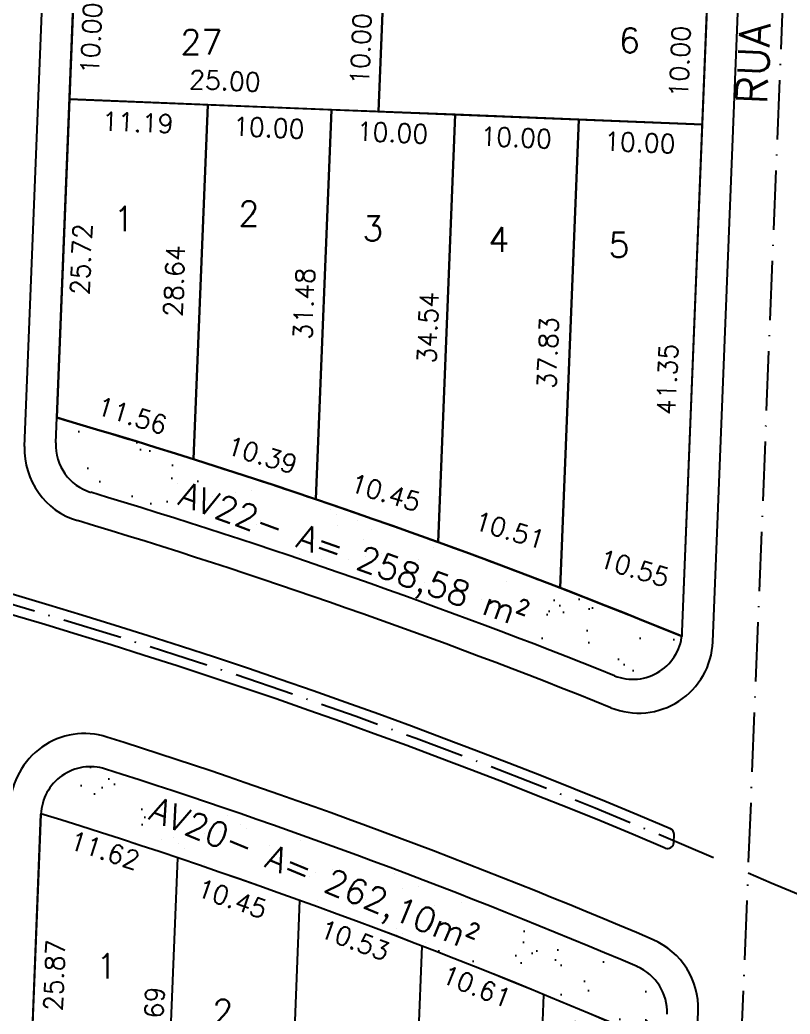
# Model space of a CAD drawing. Header units: millimetres. Extents: x 1794 to 8081, y 409 to 2272.
# Drawn here: x 5879.6 to 5941.8, y 967.2 to 1047.5 of the extents above; entities that cross this region are included whole.
import ezdxf
from ezdxf.enums import TextEntityAlignment as Align

# ---------------------------------------------------------------- set-up
doc = ezdxf.new("R2010")
doc.units = ezdxf.units.MM
doc.linetypes.add('ACAD_ISO10W100', pattern=[18, 12, -3, 0, -3])
for name, color, linetype in [('02 - EIXO VIA', 2, 'ACAD_ISO10W100'), ('03 - CALÇADA', 1, 'Continuous'), ('BOUNDARY LOTES', 2, 'Continuous'), ('boundary quadras', 232, 'Continuous'), ('COT', 8, 'Continuous'), ('FAIXAS VERDES', 62, 'Continuous'), ('LOTES', 2, 'Continuous'), ('QUADRAS', 3, 'Continuous'), ('texto - ruas', 2, 'Continuous'), ('Texto Lotes', 31, 'Continuous'), ('TXT CB. QDAS', 41, 'Continuous')]:
    doc.layers.add(name, color=color, linetype=linetype)
doc.styles.add('arcad1', font='romans.shx')
doc.dimstyles.new('REGIS', dxfattribs={"dimtxt": 1.5, "dimasz": 0.12, "dimexe": 0, "dimexo": 0, "dimgap": 0, "dimtad": 0, "dimzin": 4, "dimdsep": 46, "dimtxsty": 'arcad1', "dimblk1": 'BOLA', "dimblk2": 'BOLA', "dimsah": 1, "dimcen": 0.12, "dimse1": 1, "dimse2": 1, "dimsd1": 1, "dimsd2": 1, "dimclrd": 256, "dimclre": 8, "dimclrt": 1, "dimadec": 0, "dimazin": 0, "dimtfac": 1.2, "dimtix": 1, "dimtmove": 2, "dimatfit": 3, "dimldrblk": 'BOLA', "dimfxl": 0, "dimfxlon": 1, "dimtvp": 2, "dimtolj": 1, "dimtzin": 4, "dimarcsym": 0})

# ---------------------------------------------------------------- blocks, each defined once
blk = doc.blocks.new('*D492')
at = {"layer": 'Defpoints', "color": 0}
for p in [(5883.995, 1051.042), (5883.597, 1041.05), (5888.133, 1040.845)]:
    blk.add_point(p, dxfattribs=at)
at = {"layer": 'COT', "color": 1, "insert": (5885.361, 1045.975), "char_height": 1.5, "attachment_point": 5, "rotation": 87.41607, "style": 'arcad1'}
blk.add_mtext('\\A1;10.00', dxfattribs=at)
blk = doc.blocks.new('BOLA')
for p, q in [((-1, 0), (1, 0)), ((0, -1), (0, 1))]:
    blk.add_line(p, q)
blk.add_circle((0, 0), 0.3)
blk = doc.blocks.new('*D493')
at = {"layer": 'Defpoints', "color": 0}
for p in [(5883.597, 1041.05), (5882.573, 1015.347), (5886.973, 1015.149)]:
    blk.add_point(p, dxfattribs=at)
at = {"layer": 'COT', "color": 1, "insert": (5884.556, 1028.132), "char_height": 1.5, "attachment_point": 5, "rotation": 87.41607, "style": 'arcad1'}
blk.add_mtext('\\A1;25.72', dxfattribs=at)
blk = doc.blocks.new('*D501')
at = {"layer": 'Defpoints', "color": 0}
for p in [(5908.975, 1050.047), (5908.577, 1040.055), (5909.949, 1040)]:
    blk.add_point(p, dxfattribs=at)
at = {"layer": 'COT', "color": 1, "insert": (5907.15, 1045.115), "char_height": 1.5, "attachment_point": 5, "rotation": 87.71902, "style": 'arcad1'}
blk.add_mtext('\\A1;10.00', dxfattribs=at)
blk = doc.blocks.new('*D508')
at = {"layer": 'Defpoints', "color": 0}
for p in [(5935.144, 1049.004), (5934.746, 1039.012), (5935.727, 1038.973)]:
    blk.add_point(p, dxfattribs=at)
at = {"layer": 'COT', "color": 1, "insert": (5932.928, 1044.089), "char_height": 1.5, "attachment_point": 5, "rotation": 87.71902, "style": 'arcad1'}
blk.add_mtext('\\A1;10.00', dxfattribs=at)
blk = doc.blocks.new('*D509')
at = {"layer": 'Defpoints', "color": 0}
for p in [(5934.746, 1039.012), (5933.083, 997.694), (5934.081, 997.654)]:
    blk.add_point(p, dxfattribs=at)
at = {"layer": 'COT', "color": 1, "insert": (5931.907, 1018.433), "char_height": 1.5, "attachment_point": 5, "rotation": 87.71902, "style": 'arcad1'}
blk.add_mtext('\\A1;41.35', dxfattribs=at)
blk = doc.blocks.new('*D515')
at = {"layer": 'Defpoints', "color": 0}
for p in [(5883.597, 1041.05), (5908.577, 1040.055), (5908.537, 1039.045)]:
    blk.add_point(p, dxfattribs=at)
at = {"layer": 'COT', "color": 1, "insert": (5896.166, 1042.54), "char_height": 1.5, "attachment_point": 5, "rotation": 357.71902, "style": 'arcad1'}
blk.add_mtext('\\A1;25.00', dxfattribs=at)
blk = doc.blocks.new('*D516')
at = {"layer": 'Defpoints', "color": 0}
for p in [(5883.597, 1041.05), (5894.777, 1040.604), (5894.592, 1035.954)]:
    blk.add_point(p, dxfattribs=at)
at = {"layer": 'COT', "color": 1, "insert": (5889.121, 1039.175), "char_height": 1.5, "attachment_point": 5, "rotation": 357.71902, "style": 'arcad1'}
blk.add_mtext('\\A1;11.19', dxfattribs=at)
blk = doc.blocks.new('*D517')
at = {"layer": 'Defpoints', "color": 0}
for p in [(5894.777, 1040.604), (5904.769, 1040.206), (5904.584, 1035.556)]:
    blk.add_point(p, dxfattribs=at)
at = {"layer": 'COT', "color": 1, "insert": (5899.707, 1038.753), "char_height": 1.5, "attachment_point": 5, "rotation": 357.71902, "style": 'arcad1'}
blk.add_mtext('\\A1;10.00', dxfattribs=at)
blk = doc.blocks.new('*D518')
at = {"layer": 'Defpoints', "color": 0}
for p in [(5904.769, 1040.206), (5914.761, 1039.808), (5914.576, 1035.158)]:
    blk.add_point(p, dxfattribs=at)
at = {"layer": 'COT', "color": 1, "insert": (5909.7, 1038.355), "char_height": 1.5, "attachment_point": 5, "rotation": 357.71902, "style": 'arcad1'}
blk.add_mtext('\\A1;10.00', dxfattribs=at)
blk = doc.blocks.new('*D519')
at = {"layer": 'Defpoints', "color": 0}
for p in [(5914.761, 1039.808), (5924.753, 1039.41), (5924.568, 1034.76)]:
    blk.add_point(p, dxfattribs=at)
at = {"layer": 'COT', "color": 1, "insert": (5919.692, 1037.957), "char_height": 1.5, "attachment_point": 5, "rotation": 357.71902, "style": 'arcad1'}
blk.add_mtext('\\A1;10.00', dxfattribs=at)
blk = doc.blocks.new('*D520')
at = {"layer": 'Defpoints', "color": 0}
for p in [(5924.753, 1039.41), (5934.746, 1039.012), (5934.56, 1034.362)]:
    blk.add_point(p, dxfattribs=at)
at = {"layer": 'COT', "color": 1, "insert": (5929.684, 1037.559), "char_height": 1.5, "attachment_point": 5, "rotation": 357.71902, "style": 'arcad1'}
blk.add_mtext('\\A1;10.00', dxfattribs=at)
blk = doc.blocks.new('*D521')
at = {"layer": 'Defpoints', "color": 0}
for p in [(5882.573, 1015.347), (5893.637, 1011.988), (5893.325, 1010.959)]:
    blk.add_point(p, dxfattribs=at)
at = {"layer": 'COT', "color": 1, "insert": (5888.664, 1015.509), "char_height": 1.5, "attachment_point": 5, "rotation": 343.11212, "style": 'arcad1'}
blk.add_mtext('\\A1;11.56', dxfattribs=at)
blk = doc.blocks.new('*D522')
at = {"layer": 'Defpoints', "color": 0}
for p in [(5893.637, 1011.988), (5903.516, 1008.753), (5903.269, 1007.94)]:
    blk.add_point(p, dxfattribs=at)
at = {"layer": 'COT', "color": 1, "insert": (5899.169, 1012.32), "char_height": 1.5, "attachment_point": 5, "rotation": 343.11212, "style": 'arcad1'}
blk.add_mtext('\\A1;10.39', dxfattribs=at)
blk = doc.blocks.new('*D523')
at = {"layer": 'Defpoints', "color": 0}
for p in [(5903.516, 1008.753), (5913.387, 1005.294), (5913.268, 1004.904)]:
    blk.add_point(p, dxfattribs=at)
at = {"layer": 'COT', "color": 1, "insert": (5909.14, 1009.292), "char_height": 1.5, "attachment_point": 5, "rotation": 343.11212, "style": 'arcad1'}
blk.add_mtext('\\A1;10.45', dxfattribs=at)
blk = doc.blocks.new('*D524')
at = {"layer": 'Defpoints', "color": 0}
for p in [(5913.387, 1005.294), (5923.322, 1001.852), (5923.248, 1001.607)]:
    blk.add_point(p, dxfattribs=at)
at = {"layer": 'COT', "color": 1, "insert": (5919.167, 1006.249), "char_height": 1.5, "attachment_point": 5, "rotation": 343.11212, "style": 'arcad1'}
blk.add_mtext('\\A1;10.51', dxfattribs=at)
blk = doc.blocks.new('*D525')
at = {"layer": 'Defpoints', "color": 0}
for p in [(5923.248, 1001.607), (5933.415, 998.788), (5933.083, 997.694)]:
    blk.add_point(p, dxfattribs=at)
at = {"layer": 'COT', "color": 1, "insert": (5929.24, 1003.19), "char_height": 1.5, "attachment_point": 5, "rotation": 343.11212, "style": 'arcad1'}
blk.add_mtext('\\A1;10.55', dxfattribs=at)
blk = doc.blocks.new('*D37')
at = {"layer": 'Defpoints', "color": 0}
for p in [(5894.777, 1040.604), (5893.637, 1011.988), (5894.498, 1011.954)]:
    blk.add_point(p, dxfattribs=at)
at = {"layer": 'COT', "color": 1, "insert": (5892.071, 1026.381), "char_height": 1.5, "attachment_point": 5, "rotation": 87.71902, "style": 'arcad1'}
blk.add_mtext('\\A1;28.64', dxfattribs=at)
blk = doc.blocks.new('*D526')
at = {"layer": 'Defpoints', "color": 0}
for p in [(5904.769, 1040.206), (5903.516, 1008.753), (5904.928, 1008.697)]:
    blk.add_point(p, dxfattribs=at)
at = {"layer": 'COT', "color": 1, "insert": (5902.556, 1024.543), "char_height": 1.5, "attachment_point": 5, "rotation": 87.71902, "style": 'arcad1'}
blk.add_mtext('\\A1;31.48', dxfattribs=at)
blk = doc.blocks.new('*D527')
at = {"layer": 'Defpoints', "color": 0}
for p in [(5914.761, 1039.808), (5913.387, 1005.294), (5914.873, 1005.235)]:
    blk.add_point(p, dxfattribs=at)
at = {"layer": 'COT', "color": 1, "insert": (5912.563, 1022.612), "char_height": 1.5, "attachment_point": 5, "rotation": 87.71902, "style": 'arcad1'}
blk.add_mtext('\\A1;34.54', dxfattribs=at)
blk = doc.blocks.new('*D528')
at = {"layer": 'Defpoints', "color": 0}
for p in [(5924.753, 1039.41), (5923.248, 1001.607), (5924.505, 1001.557)]:
    blk.add_point(p, dxfattribs=at)
at = {"layer": 'COT', "color": 1, "insert": (5922.26, 1020.578), "char_height": 1.5, "attachment_point": 5, "rotation": 87.71902, "style": 'arcad1'}
blk.add_mtext('\\A1;37.83', dxfattribs=at)
blk = doc.blocks.new('*D756')
at = {"layer": 'Defpoints', "color": 0}
for p in [(5881.299, 983.366), (5892.355, 979.802), (5891.054, 975.765)]:
    blk.add_point(p, dxfattribs=at)
at = {"layer": 'COT', "color": 1, "insert": (5886.447, 980.402), "char_height": 1.5, "attachment_point": 5, "rotation": 342.13499, "style": 'arcad1'}
blk.add_mtext('\\A1;11.62', dxfattribs=at)
blk = doc.blocks.new('*D757')
at = {"layer": 'Defpoints', "color": 0}
for p in [(5892.355, 979.802), (5902.226, 976.365), (5900.69, 971.953)]:
    blk.add_point(p, dxfattribs=at)
at = {"layer": 'COT', "color": 1, "insert": (5896.741, 976.504), "char_height": 1.5, "attachment_point": 5, "rotation": 340.80365, "style": 'arcad1'}
blk.add_mtext('\\A1;10.45', dxfattribs=at)
blk = doc.blocks.new('*D758')
at = {"layer": 'Defpoints', "color": 0}
for p in [(5902.226, 976.365), (5912.088, 972.686), (5910.529, 968.507)]:
    blk.add_point(p, dxfattribs=at)
at = {"layer": 'COT', "color": 1, "insert": (5906.647, 973.158), "char_height": 1.5, "attachment_point": 5, "rotation": 339.53812, "style": 'arcad1'}
blk.add_mtext('\\A1;10.53', dxfattribs=at)
blk = doc.blocks.new('*D759')
at = {"layer": 'Defpoints', "color": 0}
for p in [(5912.088, 972.686), (5921.939, 968.758), (5920.309, 964.669)]:
    blk.add_point(p, dxfattribs=at)
at = {"layer": 'COT', "color": 1, "insert": (5916.494, 969.42), "char_height": 1.5, "attachment_point": 5, "rotation": 338.26333, "style": 'arcad1'}
blk.add_mtext('\\A1;10.61', dxfattribs=at)
blk = doc.blocks.new('*D760')
at = {"layer": 'Defpoints', "color": 0}
for p in [(5921.939, 968.758), (5931.781, 964.576), (5929.925, 960.209)]:
    blk.add_point(p, dxfattribs=at)
at = {"layer": 'COT', "color": 1, "insert": (5926.178, 965.061), "char_height": 1.5, "attachment_point": 5, "rotation": 336.97843, "style": 'arcad1'}
blk.add_mtext('\\A1;10.69', dxfattribs=at)
blk = doc.blocks.new('*D766')
at = {"layer": 'Defpoints', "color": 0}
for p in [(5881.297, 983.321), (5880.268, 957.467), (5884.867, 957.284)]:
    blk.add_point(p, dxfattribs=at)
at = {"layer": 'COT', "color": 1, "insert": (5882.384, 970.33), "char_height": 1.5, "attachment_point": 5, "rotation": 87.71902, "style": 'arcad1'}
blk.add_mtext('\\A1;25.87', dxfattribs=at)
blk = doc.blocks.new('*D797')
at = {"layer": 'Defpoints', "color": 0}
for p in [(5892.355, 979.802), (5891.293, 953.132), (5892.87, 953.069)]:
    blk.add_point(p, dxfattribs=at)
at = {"layer": 'COT', "color": 1, "insert": (5890.403, 966.524), "char_height": 1.5, "attachment_point": 5, "rotation": 87.71902, "style": 'arcad1'}
blk.add_mtext('\\A1;26.69', dxfattribs=at)
blk = doc.blocks.new('*D798')
at = {"layer": 'Defpoints', "color": 0}
for p in [(5902.226, 976.365), (5901.147, 949.257), (5902.423, 949.207)]:
    blk.add_point(p, dxfattribs=at)
at = {"layer": 'COT', "color": 1, "insert": (5899.965, 962.88), "char_height": 1.5, "attachment_point": 5, "rotation": 87.71902, "style": 'arcad1'}
blk.add_mtext('\\A1;27.13', dxfattribs=at)
blk = doc.blocks.new('*D799')
at = {"layer": 'Defpoints', "color": 0}
for p in [(5912.088, 972.686), (5911, 945.383), (5912.157, 945.337)]:
    blk.add_point(p, dxfattribs=at)
at = {"layer": 'COT', "color": 1, "insert": (5909.703, 959.108), "char_height": 1.5, "attachment_point": 5, "rotation": 87.71902, "style": 'arcad1'}
blk.add_mtext('\\A1;27.32', dxfattribs=at)
blk = doc.blocks.new('*D164')
at = {"layer": 'Defpoints', "color": 0}
for p in [(5921.939, 968.758), (5920.854, 941.508), (5922.126, 941.458)]:
    blk.add_point(p, dxfattribs=at)
at = {"layer": 'COT', "color": 1, "insert": (5919.671, 955.202), "char_height": 1.5, "attachment_point": 5, "rotation": 87.71902, "style": 'arcad1'}
blk.add_mtext('\\A1;27.27', dxfattribs=at)
blk = doc.blocks.new('*D1507')
at = {"layer": 'Defpoints', "color": 0}
for p in [(5934.746, 1039.012), (5894.905, 696.814), (5921.034, 694.763)]:
    blk.add_point(p, dxfattribs=at)
at = {"layer": 'COT', "color": 1, "insert": (5908.091, 698.853), "char_height": 1.5, "attachment_point": 5, "rotation": 357.71902, "style": 'arcad1'}
blk.add_mtext('\\A1;26,19', dxfattribs=at)
blk = doc.blocks.new('*D1508')
at = {"layer": 'Defpoints', "color": 0}
for p in [(5937.134, 1098.965), (5897.293, 756.767), (5923.408, 754.379)]:
    blk.add_point(p, dxfattribs=at)
at = {"layer": 'COT', "color": 1, "insert": (5910.466, 758.468), "char_height": 1.5, "attachment_point": 5, "rotation": 357.71902, "style": 'arcad1'}
blk.add_mtext('\\A1;26,19', dxfattribs=at)
blk = doc.blocks.new('*D1509')
at = {"layer": 'Defpoints', "color": 0}
for p in [(5938.328, 1128.941), (5898.487, 786.743), (5924.605, 784.422)]:
    blk.add_point(p, dxfattribs=at)
at = {"layer": 'COT', "color": 1, "insert": (5911.663, 788.511), "char_height": 1.5, "attachment_point": 5, "rotation": 357.71902, "style": 'arcad1'}
blk.add_mtext('\\A1;26,19', dxfattribs=at)

msp = doc.modelspace()

# ---------------------------------------------------------------- hatches: boundary and pattern name
at = {"layer": 'FAIXAS VERDES'}
h = msp.add_hatch(dxfattribs=at)
h.set_pattern_fill('AR-SAND', color=256, scale=0.1, style=0)
h.set_pattern_definition([(37.5, (5882.4916, 994.234), (-0.16, 4.89413), [0, -3.8608, 0, -4.318, 0, -4.1275]), (7.5, (5882.4916, 994.234), (4.4952, 7.16825), [0, -2.0828, 0, -3.4798, 0, -1.3335]), (327.5, (5879.3674, 994.234), (7.90992, 0.01437), [0, -1.27, 0, -4.572, 0, -5.969]), (317.5, (5879.3674, 994.234), (7.6356, 2.2293), [0, -0.635, 0, -2.9972, 0, -3.429])])
edge = h.paths.add_edge_path()
edge.add_line((5882.573, 1015.347), (5882.492, 1013.305))
edge.add_arc((5886.488, 1013.146), 4, 177.71902, 253.27048)
edge.add_arc((5741.157, 529.635), 500.881, 68.14319, 73.27048, ccw=False)
edge.add_arc((5929.118, 998.223), 4, 248.14319, 352.40105)
edge.add_arc((5741.157, 529.635), 505.881, 67.7041, 73.76695)
h = msp.add_hatch(dxfattribs=at)
h.set_pattern_fill('AR-SAND', color=256, scale=0.1, style=0)
h.set_pattern_definition([(37.5, (2057.5303, -2107.9256), (-0.160003, 4.8941324), [0, -3.8608, 0, -4.318, 0, -4.1275]), (7.5, (2057.5303, -2107.9256), (4.495233, 7.168251), [0, -2.0828, 0, -3.4798, 0, -1.3335]), (327.5, (2054.406, -2107.9256), (7.9099237, 0.014372), [0, -1.27, 0, -4.572, 0, -5.969]), (317.5, (2054.406, -2107.9256), (7.6355645, 2.229293), [0, -0.635, 0, -2.9972, 0, -3.429])])
h.paths.add_polyline_path([(5881.297, 983.321), (5881.33, 983.695), (5881.401, 984.081), (5881.534, 984.527), (5881.83, 985.162), (5882.205, 985.703), (5882.64, 986.155), (5882.997, 986.437), (5883.509, 986.741), (5884.032, 986.958), (5884.573, 987.096), (5885.294, 987.162), (5886.052, 987.089), (5888.431, 986.358), (5892.828, 984.916), (5899.71, 982.566), (5903.108, 981.362), (5906.241, 980.226), (5909.227, 979.121), (5915.028, 976.909), (5921.857, 974.194), (5925.806, 972.568), (5927.805, 971.73), (5929.086, 971.187), (5929.953, 970.775), (5930.5, 970.378), (5930.898, 969.983), (5931.365, 969.326), (5931.76, 968.352), (5931.876, 967.657), (5931.853, 966.389), (5931.781, 964.576), (5921.939, 968.758), (5912.088, 972.686), (5906.458, 974.817), (5897.805, 977.935), (5892.355, 979.802), (5884.976, 982.214), (5883.238, 982.762)])

# ---------------------------------------------------------------- linework, layer by layer
at = {"layer": '02 - EIXO VIA', "ltscale": 0.4}
for p, q in [((5938.478, 979.449), (5944.998, 1143.13)), ((5929.447, 752.734), (5938.444, 978.592))]:
    msp.add_line(p, q, dxfattribs=at)
for centre, radius, start, end in [((5741.157, 529.635), 490.381, 66.63589, 105.05446), ((6008.207, 1137.349), 173.409, 246.27767, 267.71902)]:
    msp.add_arc(centre, radius, start, end, dxfattribs=at)
at = {"layer": '03 - CALÇADA'}
for p, q in [((5879.978, 1013.017), (5885.99, 1163.944)), ((5935.584, 997.256), (5941.174, 1137.583)), ((5932.436, 981.037), (5932.462, 981.678)), ((5926.237, 762.575), (5934.396, 967.435))]:
    msp.add_line(p, q, dxfattribs=at)
for centre, radius, start, end in [((5741.157, 529.635), 491.181, 67.11647, 88.08292), ((5741.157, 529.635), 489.581, 67.0901, 88.08337), ((5885.973, 1012.779), 6, 177.71902, 253.31449), ((5741.157, 529.635), 498.381, 68.06269, 73.31449), ((5929.589, 997.495), 6, 248.06269, 357.71902), ((5884.821, 983.837), 6, 72.44783, 177.71902), ((5741.157, 529.635), 482.381, 66.85516, 72.44783), ((5931.962, 981.698), 0.5, 357.71902, 67.11647), ((5931.937, 981.057), 0.5, 247.0901, 357.71902), ((5928.401, 967.674), 6, 357.71902, 66.85516)]:
    msp.add_arc(centre, radius, start, end, dxfattribs=at)
at = {"layer": 'BOUNDARY LOTES'}
for points in [[(5908.975, 1050.047), (5883.995, 1051.042), (5883.597, 1041.05), (5908.577, 1040.055)], [(5935.144, 1049.004), (5908.975, 1050.047), (5908.577, 1040.055), (5934.746, 1039.012)]]:
    msp.add_lwpolyline(points, close=True, dxfattribs=at)
for points in [[(5894.777, 1040.604), (5883.597, 1041.05), (5882.573, 1015.347, -0.005715), (5893.637, 1011.988)], [(5904.769, 1040.206), (5894.777, 1040.604), (5893.637, 1011.988, -0.005137), (5903.516, 1008.753)], [(5914.761, 1039.808), (5904.769, 1040.206), (5903.516, 1008.753, -0.005169), (5913.387, 1005.294)], [(5924.753, 1039.41), (5914.761, 1039.808), (5913.387, 1005.294, -0.005203), (5923.248, 1001.607)], [(5934.746, 1039.012), (5924.753, 1039.41), (5923.248, 1001.607, -0.005231), (5933.083, 997.694, 0.023208), (5933.115, 998.064)]]:
    msp.add_lwpolyline(points, format="xyb", close=True, dxfattribs=at)
at = {"layer": 'boundary quadras'}
for points in [[(5938.664, 1137.386, 0.274267), (5936.723, 1140.977), (5894.507, 1166.275, 0.569529), (5888.454, 1163.003), (5882.573, 1015.347, -0.02646), (5933.083, 997.694, 0.023208), (5933.115, 998.064)], [(5931.781, 964.576, 0.02838), (5881.299, 983.366, 0.002789), (5881.297, 983.321), (5872.67, 766.729), (5923.797, 764.135)]]:
    msp.add_lwpolyline(points, format="xyb", close=True, dxfattribs=at)
at = {"layer": 'FAIXAS VERDES', "ltscale": 0.6}
for centre, radius, start, end in [((5886.488, 1013.146), 4, 177.71902, 253.27048), ((5741.157, 529.635), 500.881, 68.14319, 73.27048), ((5929.118, 998.223), 4, 248.14319, 357.71902), ((5885.294, 983.162), 4, 72.36897, 177.71902), ((5741.157, 529.635), 479.881, 66.89663, 72.36897), ((5927.888, 967.349), 4, 357.71902, 66.89663)]:
    msp.add_arc(centre, radius, start, end, dxfattribs=at)
at = {"layer": 'LOTES'}
for p, q in [((5908.577, 1040.055), (5913.159, 1155.097)), ((5883.597, 1041.05), (5934.746, 1039.012)), ((5893.637, 1011.988), (5894.777, 1040.604)), ((5903.516, 1008.753), (5904.769, 1040.206)), ((5913.387, 1005.294), (5914.761, 1039.808)), ((5923.248, 1001.607), (5924.753, 1039.41)), ((5891.293, 953.132), (5892.355, 979.802)), ((5901.147, 949.257), (5902.226, 976.365)), ((5911, 945.383), (5912.088, 972.686)), ((5920.854, 941.508), (5921.939, 968.758))]:
    msp.add_line(p, q, dxfattribs=at)
at = {"layer": 'QUADRAS'}
for p, q in [((5882.492, 1013.305), (5888.454, 1163.003)), ((5933.115, 998.064), (5938.664, 1137.386)), ((5933.099, 997.687), (5933.115, 998.064)), ((5872.629, 765.686), (5881.297, 983.321))]:
    msp.add_line(p, q, dxfattribs=at)
at = {"layer": 'QUADRAS', "ltscale": 0.6}
for radius, start, end in [(505.881, 67.7041, 73.76695), (474.881, 66.33335, 72.83577)]:
    msp.add_arc((5741.157, 529.635), radius, start, end, dxfattribs=at)
at = {"layer": 'QUADRAS'}
for centre, radius, start, end in [((5886.488, 1013.146), 4, 177.71902, 253.27048), ((5741.157, 529.635), 500.881, 68.14319, 73.27048), ((5929.118, 998.223), 4, 248.14319, 357.71902), ((5885.294, 983.162), 4, 72.36897, 177.71902), ((5741.157, 529.635), 479.881, 66.89663, 72.36897), ((5927.888, 967.349), 4, 357.71902, 66.89663)]:
    msp.add_arc(centre, radius, start, end, dxfattribs=at)

# ---------------------------------------------------------------- texts
at = {"layer": 'texto - ruas', "insert": (5937.457, 1040.723), "char_height": 2.5, "width": 122.85234, "attachment_point": 1, "rotation": 87.50744}
msp.add_mtext('{\\Fromans|c0;RUA 08 (RUA JOSÉ CRISOSTOMO FROTA)}', dxfattribs=at)
at = {"layer": 'Texto Lotes', "style": 'arcad1'}
for s, p in [('6', (5928.853, 1045.8)), ('27', (5894.266, 1045.666)), ('1', (5888.003, 1031.395)), ('2', (5898.1, 1031.812)), ('3', (5908.119, 1030.622)), ('4', (5918.295, 1029.726)), ('5', (5928.008, 1029.295)), ('1', (5886.602, 971.065)), ('2', (5896.004, 967.368))]:
    msp.add_text(s, height=2, dxfattribs=at).set_placement(p, align=Align.MIDDLE_CENTER)
at = {"layer": 'TXT CB. QDAS', "style": 'arcad1'}
for s, rotation, p in [('AV22- A= 258,58 m² ', 340.20306, (5907.226, 1004.052)), ('AV20- A= 262,10m²', 337.69161, (5903.375, 978.509))]:
    msp.add_text(s, height=2, rotation=rotation, dxfattribs=at).set_placement(p, align=Align.MIDDLE_CENTER)

# ---------------------------------------------------------------- dimensions: what is measured, and where the dimension line sits
at = {"layer": 'COT'}
for base, p1, p2, picture, middle in [((5924.605, 784.422), (5898.487, 786.743), (5938.328, 1128.941), '*D1509', (5911.663, 788.511)), ((5923.408, 754.379), (5897.293, 756.767), (5937.134, 1098.965), '*D1508', (5910.466, 758.468)), ((5921.034, 694.763), (5894.905, 696.814), (5934.746, 1039.012), '*D1507', (5908.091, 698.853))]:
    dim = msp.add_linear_dim(base=base, p1=p1, p2=p2, angle=177.71902, dimstyle='REGIS', override={"dimdsep": 44}, dxfattribs=at)
    dim.commit()
    dim.dimension.update_dxf_attribs({"geometry": picture, "text_midpoint": middle})
for base, p1, p2, angle, picture, middle in [((5888.133, 1040.845), (5883.995, 1051.042), (5883.597, 1041.05), 87.41607, '*D492', (5885.361, 1045.975)), ((5909.949, 1040), (5908.975, 1050.047), (5908.577, 1040.055), 87.71902, '*D501', (5907.15, 1045.115)), ((5935.727, 1038.973), (5935.144, 1049.004), (5934.746, 1039.012), 87.71902, '*D508', (5932.928, 1044.089)), ((5886.973, 1015.149), (5883.597, 1041.05), (5882.573, 1015.347), 87.41607, '*D493', (5884.556, 1028.132)), ((5904.584, 1035.556), (5894.777, 1040.604), (5904.769, 1040.206), 177.71902, '*D517', (5899.707, 1038.753)), ((5914.576, 1035.158), (5904.769, 1040.206), (5914.761, 1039.808), 177.71902, '*D518', (5909.7, 1038.355)), ((5924.568, 1034.76), (5914.761, 1039.808), (5924.753, 1039.41), 177.71902, '*D519', (5919.692, 1037.957)), ((5934.56, 1034.362), (5924.753, 1039.41), (5934.746, 1039.012), 177.71902, '*D520', (5929.684, 1037.559)), ((5934.081, 997.654), (5934.746, 1039.012), (5933.083, 997.694), 87.71902, '*D509', (5931.907, 1018.433)), ((5903.269, 1007.94), (5893.637, 1011.988), (5903.516, 1008.753), 163.11212, '*D522', (5899.169, 1012.32)), ((5913.268, 1004.904), (5903.516, 1008.753), (5913.387, 1005.294), 163.11212, '*D523', (5909.14, 1009.292)), ((5923.322, 1001.852), (5913.387, 1005.294), (5923.248, 1001.607), 163.11212, '*D524', (5919.167, 1006.249)), ((5933.415, 998.788), (5923.248, 1001.607), (5933.083, 997.694), 163.11212, '*D525', (5929.24, 1003.19))]:
    dim = msp.add_linear_dim(base=base, p1=p1, p2=p2, angle=angle, dimstyle='REGIS', dxfattribs=at)
    dim.commit()
    dim.dimension.update_dxf_attribs({"geometry": picture, "text_midpoint": middle})
for p1, p2, distance, picture, middle in [((5883.597, 1041.05), (5908.577, 1040.055), -1.01, '*D515', (5896.166, 1042.54)), ((5883.597, 1041.05), (5894.777, 1040.604), -4.653, '*D516', (5889.121, 1039.175)), ((5894.777, 1040.604), (5893.637, 1011.988), 0.862, '*D37', (5892.071, 1026.381)), ((5904.769, 1040.206), (5903.516, 1008.753), 1.412, '*D526', (5902.556, 1024.543)), ((5914.761, 1039.808), (5913.387, 1005.294), 1.488, '*D527', (5912.563, 1022.612)), ((5924.753, 1039.41), (5923.248, 1001.607), 1.258, '*D528', (5922.26, 1020.578)), ((5882.573, 1015.347), (5893.637, 1011.988), -1.076, '*D521', (5888.664, 1015.509)), ((5881.297, 983.321), (5880.268, 957.467), 4.603, '*D766', (5882.384, 970.33)), ((5881.299, 983.366), (5892.355, 979.802), -4.241, '*D756', (5886.447, 980.402)), ((5892.355, 979.802), (5891.293, 953.132), 1.578, '*D797', (5890.403, 966.524)), ((5892.355, 979.802), (5902.226, 976.365), -4.672, '*D757', (5896.741, 976.504)), ((5902.226, 976.365), (5901.147, 949.257), 1.277, '*D798', (5899.965, 962.88)), ((5902.226, 976.365), (5912.088, 972.686), -4.46, '*D758', (5906.647, 973.158)), ((5912.088, 972.686), (5911, 945.383), 1.158, '*D799', (5909.703, 959.108)), ((5912.088, 972.686), (5921.939, 968.758), -4.402, '*D759', (5916.494, 969.42)), ((5921.939, 968.758), (5920.854, 941.508), 1.273, '*D164', (5919.671, 955.202)), ((5921.939, 968.758), (5931.781, 964.576), -4.745, '*D760', (5926.178, 965.061))]:
    dim = msp.add_aligned_dim(p1=p1, p2=p2, distance=distance, dimstyle='REGIS', dxfattribs=at)
    dim.commit()
    dim.dimension.update_dxf_attribs({"geometry": picture, "text_midpoint": middle})

doc.saveas('drawing.dxf')
